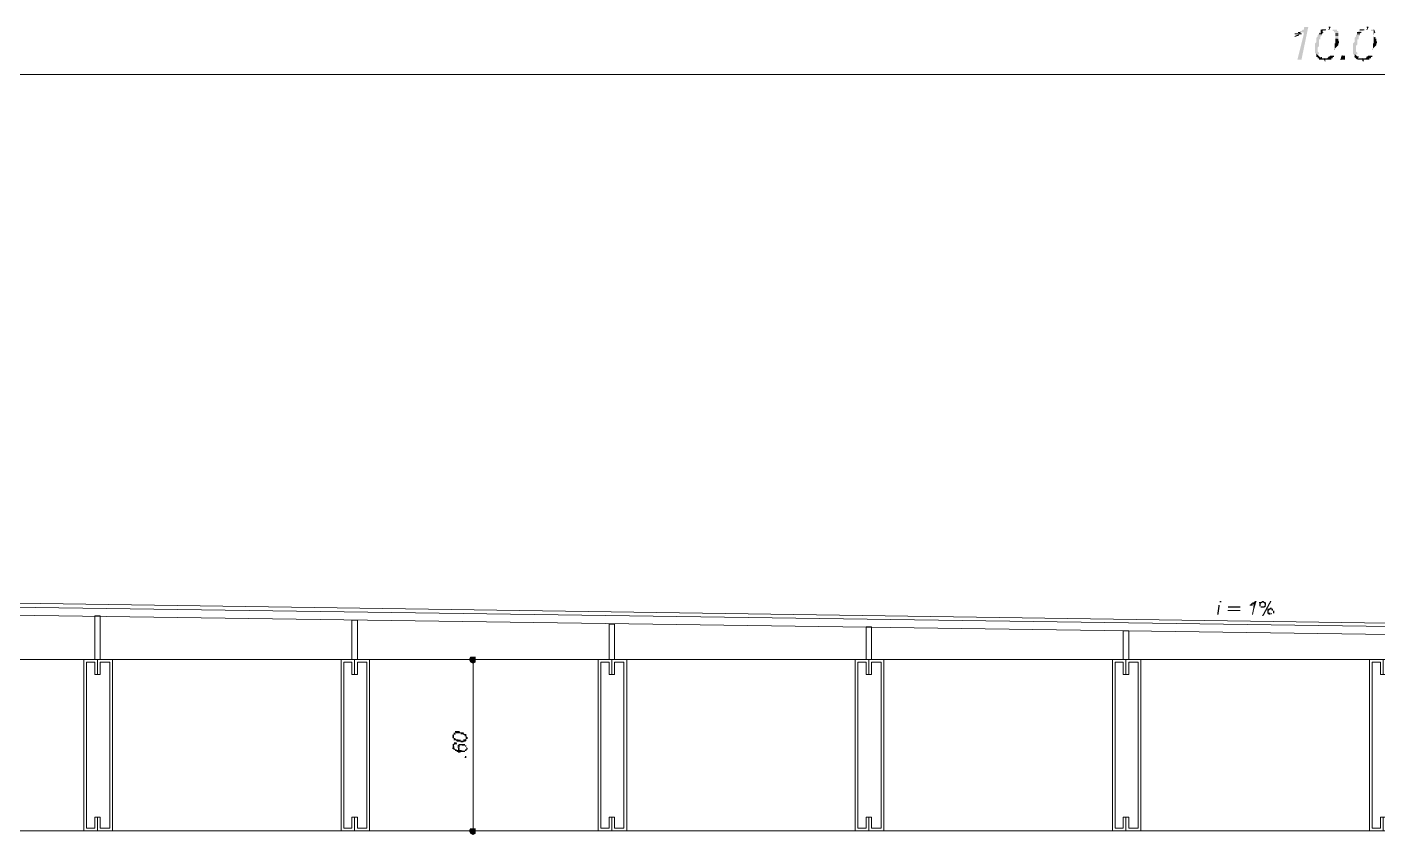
# Model space of a CAD drawing. Header units: millimetres. Extents: x 182 to 575, y -105 to 95.
# Drawn here: x 272.762 to 277.491, y 87.706 to 90.535 of the extents above; entities that cross this region are included whole.
import ezdxf

# ---------------------------------------------------------------- set-up
doc = ezdxf.new("R2010")
doc.units = ezdxf.units.MM
doc.header["$MEASUREMENT"] = 0
doc.layers.add('PDF_Geometry', color=7, linetype='Continuous')
doc.layers.add('PDF_Solid Fills', color=7, linetype='Continuous')

msp = doc.modelspace()

# ---------------------------------------------------------------- hatches: boundary and pattern name
at = {"layer": 'PDF_Solid Fills', "transparency": 33554559}
for points in [[(277.231, 90.5158), (277.2302, 90.5062), (277.2088, 90.4205), (277.2231, 90.4205), (277.2469, 90.5348), (277.2326, 90.5348), (277.2318, 90.5253), (277.2278, 90.5253), (277.2231, 90.5205), (277.2183, 90.5205), (277.2183, 90.5158)], [(277.285, 90.4396), (277.285, 90.4443), (277.2802, 90.4491), (277.2802, 90.4634), (277.285, 90.4681), (277.285, 90.492), (277.2897, 90.492), (277.2897, 90.5015), (277.2945, 90.5062), (277.2945, 90.511), (277.285, 90.5158), (277.285, 90.511), (277.2802, 90.5062), (277.2802, 90.5015), (277.2754, 90.4967), (277.2754, 90.4824), (277.2707, 90.4777), (277.2707, 90.4443), (277.2754, 90.4396)], [(277.2088, 90.5062), (277.204, 90.5062), (277.1993, 90.5015), (277.2135, 90.5062), (277.2183, 90.511)], [(277.4754, 90.5015), (277.4754, 90.492), (277.485, 90.4967)], [(277.3183, 90.4301), (277.3135, 90.4253), (277.285, 90.4253), (277.285, 90.4205), (277.3278, 90.4205), (277.3278, 90.4253), (277.3326, 90.4253), (277.3326, 90.4301), (277.3373, 90.4301), (277.3373, 90.4348), (277.3231, 90.4348), (277.3231, 90.4301)], [(277.3659, 90.4348), (277.3612, 90.4205), (277.3754, 90.4205), (277.3754, 90.4348)], [(277.4516, 90.4301), (277.4469, 90.4253), (277.4183, 90.4253), (277.4183, 90.4205), (277.4612, 90.4205), (277.4612, 90.4253), (277.4659, 90.4253), (277.4659, 90.4301), (277.4707, 90.4301), (277.4707, 90.4348), (277.4564, 90.4348), (277.4564, 90.4301)], [(276.9373, 88.511), (276.9326, 88.511), (276.9278, 88.4777), (276.9326, 88.4777)], [(276.9421, 88.5253), (276.9373, 88.5253), (276.9373, 88.5205), (276.9421, 88.5205)], [(277.0088, 88.5062), (276.9659, 88.5062), (276.9659, 88.5015), (277.0088, 88.5015)], [(274.3326, 88.3301), (274.3135, 88.3301), (274.3088, 88.3205), (274.3135, 88.311), (274.3231, 88.3062), (274.3326, 88.311)], [(274.2945, 87.9777), (274.2993, 87.9777), (274.2993, 87.9824), (274.2945, 87.9824)], [(274.3231, 87.7062), (274.3326, 87.711), (274.3326, 87.7301), (274.3135, 87.7301), (274.3088, 87.7205), (274.3135, 87.711)]]:
    msp.add_hatch(color=256, dxfattribs=at).paths.add_polyline_path(points)
h = msp.add_hatch(color=256, dxfattribs=at)
h.paths.add_polyline_path([(277.3088, 90.5253), (277.2945, 90.5253), (277.2897, 90.5205), (277.304, 90.5205)])
h.paths.add_polyline_path([(277.3421, 90.5158), (277.3421, 90.492), (277.3516, 90.4967), (277.3516, 90.5205), (277.3469, 90.5205), (277.3469, 90.5253), (277.3326, 90.5253), (277.3326, 90.5205), (277.3373, 90.5205), (277.3373, 90.5158)])
h = msp.add_hatch(color=256, dxfattribs=at)
h.paths.add_polyline_path([(277.4421, 90.5253), (277.4278, 90.5253), (277.4231, 90.5205), (277.4183, 90.5158), (277.4183, 90.511), (277.4135, 90.5062), (277.4135, 90.5015), (277.4088, 90.4967), (277.4088, 90.4824), (277.404, 90.4777), (277.404, 90.4396), (277.4183, 90.4396), (277.4183, 90.4443), (277.4135, 90.4491), (277.4135, 90.4681), (277.4183, 90.4729), (277.4183, 90.492), (277.4231, 90.492), (277.4231, 90.5015), (277.4278, 90.5062), (277.4278, 90.511), (277.4326, 90.5158), (277.4326, 90.5205), (277.4373, 90.5205)])
h.paths.add_polyline_path([(277.4659, 90.5205), (277.4802, 90.5205), (277.4802, 90.5253), (277.4659, 90.5253)])
h = msp.add_hatch(color=256, dxfattribs=at)
h.paths.add_polyline_path([(277.0564, 88.5205), (277.0516, 88.5205), (277.0516, 88.5158), (277.0559, 88.5158), (277.0516, 88.4777), (277.0659, 88.5253), (277.0612, 88.5253)])
h.paths.add_polyline_path([(277.0516, 88.511), (277.0516, 88.5158), (277.0421, 88.511)])
h = msp.add_hatch(color=256, dxfattribs=at)
h.paths.add_polyline_path([(277.1183, 88.5253), (277.1135, 88.5253), (277.085, 88.4729), (277.0897, 88.4729)])
h.paths.add_polyline_path([(277.1183, 88.4967), (277.1183, 88.492), (277.1231, 88.492), (277.1231, 88.4967)])
h.paths.add_polyline_path([(277.1088, 88.4777), (277.1135, 88.4824), (277.1088, 88.4824), (277.1088, 88.492), (277.1135, 88.4967), (277.1183, 88.4967), (277.1183, 88.5015), (277.1135, 88.5015), (277.1088, 88.4967), (277.104, 88.4967), (277.104, 88.4824)])
h.paths.add_polyline_path([(277.1231, 88.492), (277.1231, 88.4824), (277.1278, 88.4824), (277.1278, 88.492)])
h.paths.add_polyline_path([(277.0754, 88.5205), (277.0754, 88.5062), (277.0802, 88.5062), (277.0802, 88.5158), (277.085, 88.5205), (277.0897, 88.5205), (277.0945, 88.5158), (277.0945, 88.511), (277.0993, 88.511), (277.0993, 88.5205), (277.0945, 88.5205), (277.0897, 88.5253), (277.085, 88.5253), (277.0802, 88.5205)])
h.paths.add_polyline_path([(277.0945, 88.5062), (277.0802, 88.5062), (277.0802, 88.5015), (277.0945, 88.5015)])
h = msp.add_hatch(color=256, dxfattribs=at)
h.paths.add_polyline_path([(274.2564, 88.0443), (274.2564, 88.0586), (274.2516, 88.0586), (274.2516, 88.0443)])
h.paths.add_polyline_path([(274.2612, 88.0634), (274.2564, 88.0634), (274.2564, 88.0586), (274.2612, 88.0586)])
h.paths.add_polyline_path([(274.2993, 88.0443), (274.2945, 88.0396), (274.2897, 88.0396), (274.2897, 88.0348), (274.2993, 88.0348)])
h.paths.add_polyline_path([(274.304, 88.0491), (274.2993, 88.0491), (274.2993, 88.0443), (274.304, 88.0443)])
h.paths.add_polyline_path([(274.2802, 88.0634), (274.2754, 88.0681), (274.2612, 88.0681), (274.2612, 88.0634)])
h.paths.add_polyline_path([(274.2993, 88.0586), (274.2945, 88.0586), (274.2897, 88.0634), (274.2802, 88.0634), (274.2802, 88.0586), (274.2897, 88.0586), (274.2945, 88.0539), (274.2993, 88.0491)])
h.paths.add_polyline_path([(274.2802, 88.0348), (274.2802, 88.0301), (274.2897, 88.0301)])
h.paths.add_polyline_path([(274.2802, 88.0348), (274.2802, 88.0396), (274.2659, 88.0396), (274.2612, 88.0443), (274.2564, 88.0443), (274.2564, 88.0396), (274.2612, 88.0396), (274.2659, 88.0348)])
h = msp.add_hatch(color=256, dxfattribs=at)
h.paths.add_polyline_path([(274.2564, 88.0062), (274.2612, 88.0015), (274.2659, 87.9999), (274.2659, 87.9967), (274.2945, 87.9967), (274.2945, 88.0005), (274.2993, 88.0015), (274.304, 88.0062), (274.304, 88.011), (274.2993, 88.0158), (274.2993, 88.0062), (274.2945, 88.0062), (274.2945, 88.0015), (274.2754, 88.0015), (274.2754, 88.011), (274.2707, 88.011), (274.2707, 88.0015), (274.2659, 88.0015), (274.2659, 88.0062), (274.2612, 88.0062), (274.2564, 88.011), (274.2564, 88.0205), (274.2612, 88.0253), (274.2659, 88.0253), (274.2659, 88.0301), (274.2564, 88.0301), (274.2564, 88.0253), (274.2516, 88.0253), (274.2516, 88.011)])
h.paths.add_polyline_path([(274.2945, 88.0253), (274.2754, 88.0253), (274.2707, 88.0205), (274.2707, 88.0158), (274.2754, 88.0158), (274.2754, 88.0205), (274.2945, 88.0205)])
h.paths.add_polyline_path([(274.2945, 88.0205), (274.2945, 88.0158), (274.2993, 88.0158), (274.2993, 88.0205)])
h = msp.add_hatch(color=256, dxfattribs=at)
h.paths.add_polyline_path([(274.2516, 88.0158), (274.2564, 88.0062), (274.2516, 88.0158)], flags=0)
h.paths.add_polyline_path([(274.2516, 88.0158), (274.2564, 88.0158), (274.2516, 88.0158)], flags=0)
h.paths.add_polyline_path([(274.2564, 88.0158), (274.2516, 88.0158), (274.2564, 88.0158)], flags=0)
h.paths.add_polyline_path([(274.2516, 88.0205), (274.2564, 88.0205), (274.2516, 88.0205)], flags=0)
h.paths.add_polyline_path([(274.2564, 88.0205), (274.2516, 88.0205), (274.2564, 88.0205)], flags=0)
h.paths.add_polyline_path([(274.2516, 88.0205), (274.2564, 88.0205), (274.2516, 88.0205)], flags=0)
h.paths.add_polyline_path([(274.2564, 88.0205), (274.2516, 88.0205), (274.2564, 88.0205)], flags=0)
h.paths.add_polyline_path([(274.2516, 88.0205), (274.2564, 88.0205), (274.2516, 88.0205)], flags=0)
h.paths.add_polyline_path([(274.2564, 88.0205), (274.2516, 88.0205), (274.2564, 88.0205)], flags=0)
h = msp.add_hatch(color=256, dxfattribs=at)
h.paths.add_polyline_path([(274.2707, 88.0158), (274.2707, 88.011), (274.2707, 88.0158)], flags=0)
h.paths.add_polyline_path([(274.2707, 88.011), (274.2707, 88.011), (274.2707, 88.011)], flags=0)
h.paths.add_polyline_path([(274.2707, 88.011), (274.2707, 88.011), (274.2707, 88.011)], flags=0)
h = msp.add_hatch(color=256, dxfattribs=at)
h.paths.add_polyline_path([(274.2993, 88.0205), (274.2945, 88.0205), (274.2993, 88.0205)], flags=0)
h.paths.add_polyline_path([(274.2945, 88.0205), (274.2993, 88.0205), (274.2945, 88.0205)], flags=0)
h.paths.add_polyline_path([(274.2945, 88.0205), (274.2993, 88.0158), (274.2945, 88.0205)], flags=0)
h = msp.add_hatch(color=256, dxfattribs=at)
h.paths.add_polyline_path([(274.2945, 88.0158), (274.2993, 88.0158), (274.2945, 88.0158)], flags=0)
h.paths.add_polyline_path([(274.2993, 88.0158), (274.2945, 88.0158), (274.2993, 88.0158)], flags=0)
h.paths.add_polyline_path([(274.2993, 88.0158), (274.2993, 88.0158), (274.2993, 88.0158)], flags=0)
h.paths.add_polyline_path([(274.2993, 88.0158), (274.2993, 88.0158), (274.2993, 88.0158)], flags=0)
h.paths.add_polyline_path([(274.304, 88.011), (274.2993, 88.011), (274.304, 88.011)], flags=0)
h.paths.add_polyline_path([(274.2993, 88.011), (274.304, 88.011), (274.2993, 88.011)], flags=0)
h.paths.add_polyline_path([(274.304, 88.011), (274.2993, 88.011), (274.304, 88.011)], flags=0)
h.paths.add_polyline_path([(274.304, 88.011), (274.2993, 88.0015), (274.304, 88.011)], flags=0)

# ---------------------------------------------------------------- linework, layer by layer
at = {"layer": 'PDF_Geometry', "lineweight": 13}
for points in [[(277.2112, 90.5158), (277.2183, 90.5158), (277.2159, 90.511)], [(277.3088, 90.5253), (277.2945, 90.5253), (277.3088, 90.5253)], [(277.3183, 90.5253), (277.3207, 90.5301), (277.3207, 90.5324), (277.3231, 90.5348), (277.3231, 90.5348), (277.3231, 90.5348), (277.3183, 90.5348)], [(277.4183, 90.5158), (277.4326, 90.5158), (277.4183, 90.5158)], [(277.4421, 90.5253), (277.4278, 90.5253), (277.4421, 90.5253)], [(277.4516, 90.5253), (277.454, 90.5301), (277.454, 90.5324), (277.4564, 90.5348), (277.4564, 90.5348), (277.4564, 90.5348), (277.4516, 90.5348)], [(277.2231, 90.511), (277.1993, 90.511), (277.2231, 90.511)], [(277.2207, 90.511), (277.2112, 90.511), (277.2064, 90.511)], [(277.2945, 90.511), (277.285, 90.511), (277.2945, 90.511)], [(277.3516, 90.511), (277.3421, 90.511), (277.3516, 90.511)], [(277.3421, 90.5062), (277.3516, 90.5062), (277.3421, 90.5062)], [(277.4278, 90.511), (277.4183, 90.511), (277.4278, 90.511)], [(277.304, 90.4253), (277.304, 90.4253), (277.304, 90.4253)], [(277.3064, 90.4205), (277.304, 90.4205), (277.3064, 90.4158), (277.3064, 90.4158), (277.3064, 90.4158)], [(277.3183, 90.4301), (277.3326, 90.4301), (277.3183, 90.4301)], [(277.3612, 90.4205), (277.3659, 90.4348), (277.3612, 90.4205)], [(277.4231, 90.4301), (277.4088, 90.4301), (277.4231, 90.4301)], [(277.4088, 90.4301), (277.4231, 90.4301), (277.4088, 90.4301)], [(277.4373, 90.4253), (277.4373, 90.4253), (277.4373, 90.4253)], [(277.4397, 90.4205), (277.4373, 90.4205), (277.4397, 90.4158), (277.4397, 90.4158), (277.4397, 90.4158)], [(277.4516, 90.4301), (277.4659, 90.4301), (277.4516, 90.4301)], [(270.3564, 90.3681), (270.385, 90.3681), (280.2802, 90.3681), (280.3088, 90.3681)], [(271.2088, 88.6777), (271.2088, 87.7205), (281.0421, 87.7205)], [(271.2088, 88.5396), (281.3612, 88.392), (281.3612, 88.3824), (271.2088, 88.5253)], [(277.0088, 88.492), (276.9659, 88.492), (277.0088, 88.492)], [(276.9659, 88.492), (277.0088, 88.492), (276.9659, 88.492)], [(277.0516, 88.5158), (277.0421, 88.511), (277.0516, 88.5158)], [(277.0469, 88.511), (277.0421, 88.511), (277.0469, 88.511)], [(277.0469, 88.5134), (277.0493, 88.5158), (277.0469, 88.5158)], [(277.0469, 88.5158), (277.0564, 88.5158), (277.0469, 88.5158)], [(277.0612, 88.5253), (277.0516, 88.4777), (277.0612, 88.5253)], [(277.0516, 88.5158), (277.0564, 88.5158), (277.0516, 88.5158)], [(277.0564, 88.5205), (277.0564, 88.5158), (277.0564, 88.5205)], [(277.085, 88.5205), (277.0754, 88.5205), (277.085, 88.5205)], [(277.0802, 88.5205), (277.085, 88.5205), (277.0802, 88.5205)], [(277.0897, 88.5205), (277.0945, 88.5205), (277.0897, 88.5205)], [(277.0921, 88.5062), (277.0945, 88.5062), (277.0969, 88.5086), (277.0945, 88.511)], [(277.1135, 88.4967), (277.104, 88.4967), (277.1135, 88.4967)], [(277.1135, 88.4824), (277.104, 88.4824), (277.1135, 88.4824)], [(277.1088, 88.4967), (277.1135, 88.4967), (277.1088, 88.4967)], [(277.1135, 88.4967), (277.1088, 88.4967), (277.1135, 88.4967)], [(277.1135, 88.4824), (277.1088, 88.4777), (277.1135, 88.4824)], [(277.1183, 88.4824), (277.1159, 88.4777), (277.1159, 88.4777)], [(277.1183, 88.4967), (277.1231, 88.4967), (277.1183, 88.4967)], [(272.1612, 88.3205), (272.9612, 88.3205)], [(273.0612, 88.3205), (273.8612, 88.3205)], [(273.9612, 88.3205), (274.7612, 88.3205)], [(274.1945, 88.3205), (274.3659, 88.3205)], [(274.3231, 87.7301), (274.3231, 87.7443), (274.3231, 88.2967), (274.3231, 88.3062)], [(274.8612, 88.3205), (275.6612, 88.3205)], [(275.7612, 88.3205), (276.5612, 88.3205)], [(276.6612, 88.3205), (277.4612, 88.3205)], [(274.2516, 88.0539), (274.2564, 88.0539), (274.2516, 88.0539)], [(274.2612, 88.0586), (274.2564, 88.0634), (274.2612, 88.0586)], [(274.2754, 88.0681), (274.2612, 88.0681), (274.2754, 88.0681)], [(274.2802, 88.0634), (274.2612, 88.0634), (274.2802, 88.0634)], [(274.2612, 88.0634), (274.2802, 88.0634), (274.2612, 88.0634)], [(274.2754, 88.0681), (274.2659, 88.0681), (274.2754, 88.0681)], [(274.2897, 88.0634), (274.2707, 88.0634), (274.2897, 88.0634)], [(274.2707, 88.0634), (274.2897, 88.0634), (274.2707, 88.0634)], [(274.2897, 88.0586), (274.2993, 88.0586), (274.2897, 88.0586)], [(274.2945, 88.0539), (274.2993, 88.0539), (274.2945, 88.0539)], [(274.2516, 88.0491), (274.2564, 88.0491), (274.2516, 88.0491)], [(274.2516, 88.011), (274.2564, 88.0062), (274.2516, 88.011)], [(274.2612, 88.0443), (274.2564, 88.0443), (274.2612, 88.0443)], [(274.2564, 88.0443), (274.2612, 88.0443), (274.2564, 88.0443)], [(274.2612, 88.0443), (274.2564, 88.0443), (274.2612, 88.0443)], [(274.2612, 88.0253), (274.2564, 88.0253), (274.2612, 88.0253)], [(274.2564, 88.0253), (274.2659, 88.0253), (274.2564, 88.0253)], [(274.2564, 88.0253), (274.2659, 88.0253), (274.2564, 88.0253)], [(274.2564, 88.011), (274.2564, 88.0062), (274.2564, 88.011)], [(274.2659, 88.0348), (274.2945, 88.0348), (274.2659, 88.0348)], [(274.2754, 88.0205), (274.2707, 88.0205), (274.2754, 88.0205)], [(274.2754, 88.0158), (274.2707, 88.0205), (274.2754, 88.0158)], [(274.2707, 88.0205), (274.2707, 88.011), (274.2707, 88.0205)], [(274.2754, 88.011), (274.2707, 88.011), (274.2754, 88.011)], [(274.2826, 88.0348), (274.2826, 88.0348), (274.2897, 88.0324)], [(274.285, 88.0348), (274.285, 88.0348), (274.2969, 88.0348)], [(274.285, 88.0205), (274.2945, 88.0205), (274.285, 88.0205)], [(274.2993, 88.0396), (274.2945, 88.0396), (274.2993, 88.0396)], [(274.2945, 88.0396), (274.2993, 88.0396), (274.2945, 88.0396)], [(274.2612, 88.0015), (274.2754, 88.0015), (274.2612, 88.0015)], [(274.2754, 88.0015), (274.2612, 88.0015), (274.2754, 88.0015)], [(274.2754, 88.0062), (274.2707, 88.0062), (274.2754, 88.0062)], [(274.2707, 87.9967), (274.2754, 87.9967), (274.2707, 87.9967)], [(274.2754, 88.0015), (274.2802, 88.0015), (274.2754, 88.0015)], [(274.2802, 88.0015), (274.2754, 88.0015), (274.2802, 88.0015)], [(274.2993, 87.9777), (274.2945, 87.9777), (274.2993, 87.9777)], [(274.1945, 87.7205), (274.3659, 87.7205)]]:
    msp.add_lwpolyline(points, dxfattribs=at)
at = {"layer": 'PDF_Geometry', "lineweight": 13, "const_width": 0.00952}
msp.add_lwpolyline([(277.2969, 90.5205), (277.2945, 90.5205), (277.2945, 90.5158), (277.2969, 90.5134)], dxfattribs=at)
at = {"layer": 'PDF_Geometry', "lineweight": 13}
for points in [[(277.4754, 90.5205, 0, 0, 0), (277.4754, 90.5181, 0.00952, 0.00952, 0), (277.4778, 90.5134, 0, 0, 0), (277.4802, 90.5086, 0, 0, 0), (277.4802, 90.5039, 0, 0, 0), (277.4802, 90.4991, 0, 0, 0)], [(277.3469, 90.4943, 0.00952, 0.00952, 0), (277.3469, 90.492, 0.00952, 0.00952, 0), (277.3469, 90.4872, 0.00952, 0.00952, 0), (277.3469, 90.4824, 0.00952, 0.00952, 0), (277.3469, 90.4777, 0.0143, 0.0143, 0), (277.3469, 90.4729, 0, 0, 0), (277.3445, 90.4681, 0.0143, 0.0143, 0), (277.3445, 90.4634, 0, 0, 0), (277.3421, 90.461, 0, 0, 0), (277.3421, 90.4562, 0, 0, 0), (277.3397, 90.4515, 0, 0, 0), (277.3373, 90.4467, 0, 0, 0), (277.335, 90.4443, 0, 0, 0), (277.335, 90.4396, 0, 0, 0), (277.3326, 90.4372, 0, 0, 0), (277.3254, 90.4348, 0, 0, 0)], [(277.4802, 90.4943, 0.00952, 0.00952, 0), (277.4802, 90.492, 0.00952, 0.00952, 0), (277.4802, 90.4872, 0.00952, 0.00952, 0), (277.4802, 90.4824, 0.00952, 0.00952, 0), (277.4802, 90.4777, 0.0143, 0.0143, 0), (277.4802, 90.4729, 0, 0, 0), (277.4778, 90.4681, 0.0143, 0.0143, 0), (277.4778, 90.4634, 0, 0, 0), (277.4754, 90.461, 0, 0, 0), (277.4754, 90.4562, 0, 0, 0), (277.4731, 90.4515, 0, 0, 0), (277.4707, 90.4467, 0, 0, 0), (277.4683, 90.4443, 0, 0, 0), (277.4683, 90.4396, 0, 0, 0), (277.4659, 90.4372, 0, 0, 0), (277.4588, 90.4348, 0, 0, 0)], [(277.2873, 90.4253, 0.0143, 0.0143, 0), (277.2873, 90.4301, 0, 0, 0), (277.2826, 90.4301, 0.0143, 0.0143, 0), (277.2826, 90.4348, 0, 0, 0), (277.2802, 90.4372, 0, 0, 0), (277.285, 90.4396, 0, 0, 0)], [(277.4207, 90.4253, 0.0101, 0.0101, 0), (277.4159, 90.4301, 0.0143, 0.0143, 0), (277.4159, 90.4348, 0, 0, 0), (277.4135, 90.4372, 0, 0, 0), (277.4183, 90.4396, 0, 0, 0)]]:
    msp.add_lwpolyline(points, format="xyseb", dxfattribs=at)
for points in [[(277.2088, 90.5062), (277.1993, 90.5015), (277.2088, 90.5062)], [(277.2135, 90.5062), (277.1993, 90.5015), (277.2135, 90.5062)], [(277.0516, 88.511), (277.0421, 88.511), (277.0516, 88.511)], [(273.0088, 88.2682), (273.0183, 88.2682), (273.0183, 88.311), (273.0516, 88.311), (273.0516, 87.7301), (273.0183, 87.7301), (273.0183, 87.7681), (273.0088, 87.7681), (273.0088, 87.7205), (273.0612, 87.7205), (273.0612, 88.3205), (273.0088, 88.3205), (273.0088, 88.2682), (273.0088, 88.3205), (272.9612, 88.3205), (272.9612, 87.7205), (273.0088, 87.7205), (273.0088, 87.7681), (272.9993, 87.7681), (272.9993, 87.7301), (272.9707, 87.7301), (272.9707, 88.311), (272.9993, 88.311), (272.9993, 88.2682)], [(273.9088, 88.2682), (273.9183, 88.2682), (273.9183, 88.311), (273.9516, 88.311), (273.9516, 87.7301), (273.9183, 87.7301), (273.9183, 87.7681), (273.9088, 87.7681), (273.9088, 87.7205), (273.9612, 87.7205), (273.9612, 88.3205), (273.9088, 88.3205), (273.9088, 88.2682), (273.9088, 88.3205), (273.8612, 88.3205), (273.8612, 87.7205), (273.9088, 87.7205), (273.9088, 87.7681), (273.8993, 87.7681), (273.8993, 87.7301), (273.8707, 87.7301), (273.8707, 88.311), (273.8993, 88.311), (273.8993, 88.2682)], [(274.8088, 88.2682), (274.8183, 88.2682), (274.8183, 88.311), (274.8516, 88.311), (274.8516, 87.7301), (274.8183, 87.7301), (274.8183, 87.7681), (274.8088, 87.7681), (274.8088, 87.7205), (274.8612, 87.7205), (274.8612, 88.3205), (274.8088, 88.3205), (274.8088, 88.2682), (274.8088, 88.3205), (274.7612, 88.3205), (274.7612, 87.7205), (274.8088, 87.7205), (274.8088, 87.7681), (274.7993, 87.7681), (274.7993, 87.7301), (274.7707, 87.7301), (274.7707, 88.311), (274.7993, 88.311), (274.7993, 88.2682)], [(275.7088, 88.2682), (275.7183, 88.2682), (275.7183, 88.311), (275.7516, 88.311), (275.7516, 87.7301), (275.7183, 87.7301), (275.7183, 87.7681), (275.7088, 87.7681), (275.7088, 87.7205), (275.7612, 87.7205), (275.7612, 88.3205), (275.7088, 88.3205), (275.7088, 88.2682), (275.7088, 88.3205), (275.6612, 88.3205), (275.6612, 87.7205), (275.7088, 87.7205), (275.7088, 87.7681), (275.6992, 87.7681), (275.6992, 87.7301), (275.6707, 87.7301), (275.6707, 88.311), (275.6992, 88.311), (275.6992, 88.2682)], [(276.6088, 88.2682), (276.6183, 88.2682), (276.6183, 88.311), (276.6516, 88.311), (276.6516, 87.7301), (276.6183, 87.7301), (276.6183, 87.7681), (276.6088, 87.7681), (276.6088, 87.7205), (276.6612, 87.7205), (276.6612, 88.3205), (276.6088, 88.3205), (276.6088, 88.2682), (276.6088, 88.3205), (276.5612, 88.3205), (276.5612, 87.7205), (276.6088, 87.7205), (276.6088, 87.7681), (276.5993, 87.7681), (276.5993, 87.7301), (276.5707, 87.7301), (276.5707, 88.311), (276.5993, 88.311), (276.5993, 88.2682)], [(277.5088, 88.2682), (277.5183, 88.2682), (277.5183, 88.311), (277.5516, 88.311), (277.5516, 87.7301), (277.5183, 87.7301), (277.5183, 87.7681), (277.5088, 87.7681), (277.5088, 87.7205), (277.5612, 87.7205), (277.5612, 88.3205), (277.5088, 88.3205), (277.5088, 88.2682), (277.5088, 88.3205), (277.4612, 88.3205), (277.4612, 87.7205), (277.5088, 87.7205), (277.5088, 87.7681), (277.4993, 87.7681), (277.4993, 87.7301), (277.4707, 87.7301), (277.4707, 88.311), (277.4993, 88.311), (277.4993, 88.2682)], [(274.2707, 88.0681), (274.2707, 88.0681), (274.2707, 88.0681)], [(274.2993, 88.0539), (274.2993, 88.0443), (274.2993, 88.0539)], [(274.2564, 88.0396), (274.2659, 88.0396), (274.2564, 88.0396)], [(274.2564, 88.0158), (274.2564, 88.0062), (274.2564, 88.0158)], [(274.2707, 88.0396), (274.2612, 88.0396), (274.2707, 88.0396)], [(274.2897, 88.0396), (274.2993, 88.0396), (274.2897, 88.0396)], [(274.2993, 88.0396), (274.2945, 88.0396), (274.2993, 88.0396)], [(274.2945, 88.0396), (274.2993, 88.0396), (274.2945, 88.0396)], [(274.2945, 88.0396), (274.2993, 88.0396), (274.2945, 88.0396)], [(274.2993, 88.0396), (274.2945, 88.0396), (274.2993, 88.0396)], [(274.2945, 88.0396), (274.2993, 88.0396), (274.2945, 88.0396)], [(274.2993, 88.0443), (274.304, 88.0443), (274.2993, 88.0443)], [(274.2993, 88.0015), (274.2754, 87.9967), (274.2993, 88.0015)], [(274.285, 88.0015), (274.2754, 87.9967), (274.285, 88.0015)], [(274.2802, 88.0015), (274.2754, 88.0015), (274.2802, 88.0015)], [(274.2802, 88.0015), (274.2754, 88.0015), (274.2802, 88.0015)], [(274.2993, 88.0015), (274.2993, 88.0015), (274.2993, 88.0015)]]:
    msp.add_lwpolyline(points, close=True, dxfattribs=at)
at = {"layer": 'PDF_Geometry', "lineweight": 20}
msp.add_lwpolyline([(271.2088, 88.4967), (281.3564, 88.3539), (281.3612, 88.3824)], dxfattribs=at)
for points in [[(273.0183, 88.4729), (272.9993, 88.4729), (272.9993, 88.3205), (273.0183, 88.3205)], [(273.9183, 88.4586), (273.8993, 88.4586), (273.8993, 88.3205), (273.9183, 88.3205)], [(274.8183, 88.4443), (274.7993, 88.4443), (274.7993, 88.3205), (274.8183, 88.3205)], [(275.7183, 88.4348), (275.6992, 88.4348), (275.6992, 88.3205), (275.7183, 88.3205)], [(276.6183, 88.4205), (276.5993, 88.4205), (276.5993, 88.3205), (276.6183, 88.3205)]]:
    msp.add_lwpolyline(points, close=True, dxfattribs=at)

doc.saveas('drawing.dxf')
